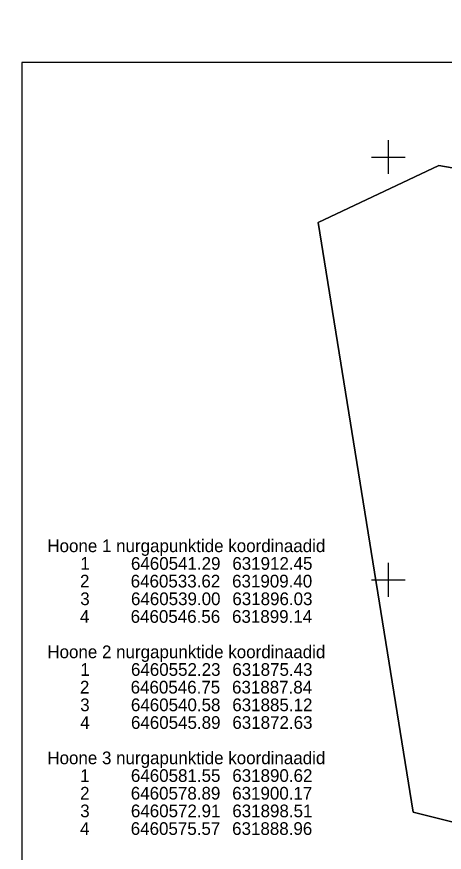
# Model space of a CAD drawing. Extents: x 631667 to 632822, y 6460336 to 6460878.
# Drawn here: x 631806 to 631856.6, y 6460517.8 to 6460616.6 of the extents above; entities that cross this region are included whole.
import ezdxf

# ---------------------------------------------------------------- set-up
doc = ezdxf.new("R2010")
doc.units = 0
for name, color, linetype in [('ABIJOONIS', 7, 'Continuous'), ('PIIR', 7, 'Continuous'), ('VORK', 7, 'Continuous'), ('VORMISTUS', 7, 'Continuous')]:
    doc.layers.add(name, color=color, linetype=linetype)

msp = doc.modelspace()

# ---------------------------------------------------------------- linework, layer by layer
at = {"layer": 'PIIR'}
for points in [[(631732.1, 6460582.47), (631838.7, 6460875.54), (631841.68, 6460877.85), (631846.42, 6460876.78), (631868.7, 6460873.89), (631909.61, 6460866.3), (631931.78, 6460861.65), (631934.77, 6460858.53), (632073.44, 6460839.41), (632054.13, 6460778.39), (631990.27, 6460558.17), (631918.65, 6460588.09), (631855.99, 6460599.01), (631841.71, 6460592.27), (631852.95, 6460522.53), (631946.37, 6460499.22), (631966.18, 6460560.89), (631988.08, 6460550.88), (631943.87, 6460399.98), (631925.85, 6460338.83), (631924.9, 6460339.09), (631667.03, 6460404.03)], [(631966.18, 6460560.89), (631946.37, 6460499.22), (631852.95, 6460522.53), (631841.71, 6460592.27), (631855.99, 6460599.01), (631918.65, 6460588.09), (631990.27, 6460558.17), (631988.08, 6460550.88)]]:
    msp.add_lwpolyline(points, close=True, dxfattribs=at)
at = {"layer": 'VORK'}
for p, q in [((631850, 6460602), (631850, 6460598)), ((631848, 6460600), (631852, 6460600)), ((631850, 6460552), (631850, 6460548)), ((631848, 6460550), (631852, 6460550))]:
    msp.add_line(p, q, dxfattribs=at)
at = {"layer": 'VORMISTUS'}
msp.add_lwpolyline([(632008.2, 6460611.184), (631806.64, 6460611.184), (631806.64, 6460470.374), (632008.2, 6460470.374)], close=True, dxfattribs=at)

# ---------------------------------------------------------------- texts
at = {"layer": 'ABIJOONIS'}
for s, p in [('Hoone 1 nurgapunktide koordinaadid', (631809.655, 6460553.281)), ('1', (631813.548, 6460551.191)), ('6460541.29', (631819.548, 6460551.191)), ('631912.45', (631831.548, 6460551.191)), ('2', (631813.52, 6460549.101)), ('6460533.62', (631819.52, 6460549.101)), ('631909.40', (631831.52, 6460549.101)), ('3', (631813.551, 6460547.011)), ('6460539.00', (631819.551, 6460547.011)), ('631896.03', (631831.551, 6460547.011)), ('4', (631813.513, 6460544.921)), ('6460546.56', (631819.513, 6460544.921)), ('631899.14', (631831.513, 6460544.921)), ('Hoone 2 nurgapunktide koordinaadid', (631809.655, 6460540.74)), ('1', (631813.551, 6460538.65)), ('6460552.23', (631819.551, 6460538.65)), ('631875.43', (631831.551, 6460538.65)), ('2', (631813.513, 6460536.56)), ('6460546.75', (631819.513, 6460536.56)), ('631887.84', (631831.513, 6460536.56)), ('3', (631813.544, 6460534.47)), ('6460540.58', (631819.544, 6460534.47)), ('631885.12', (631831.544, 6460534.47)), ('4', (631813.551, 6460532.38)), ('6460545.89', (631819.551, 6460532.38)), ('631872.63', (631831.551, 6460532.38)), ('Hoone 3 nurgapunktide koordinaadid', (631809.655, 6460528.199)), ('1', (631813.544, 6460526.109)), ('6460581.55', (631819.544, 6460526.109)), ('631890.62', (631831.544, 6460526.109)), ('2', (631813.533, 6460524.019)), ('6460578.89', (631819.533, 6460524.019)), ('631900.17', (631831.533, 6460524.019)), ('3', (631813.543, 6460521.929)), ('6460572.91', (631819.543, 6460521.929)), ('631898.51', (631831.543, 6460521.929)), ('4', (631813.525, 6460519.839)), ('6460575.57', (631819.525, 6460519.839)), ('631888.96', (631831.525, 6460519.839))]:
    msp.add_text(s, height=1.5, dxfattribs=at).set_placement(p)

doc.saveas('drawing.dxf')
